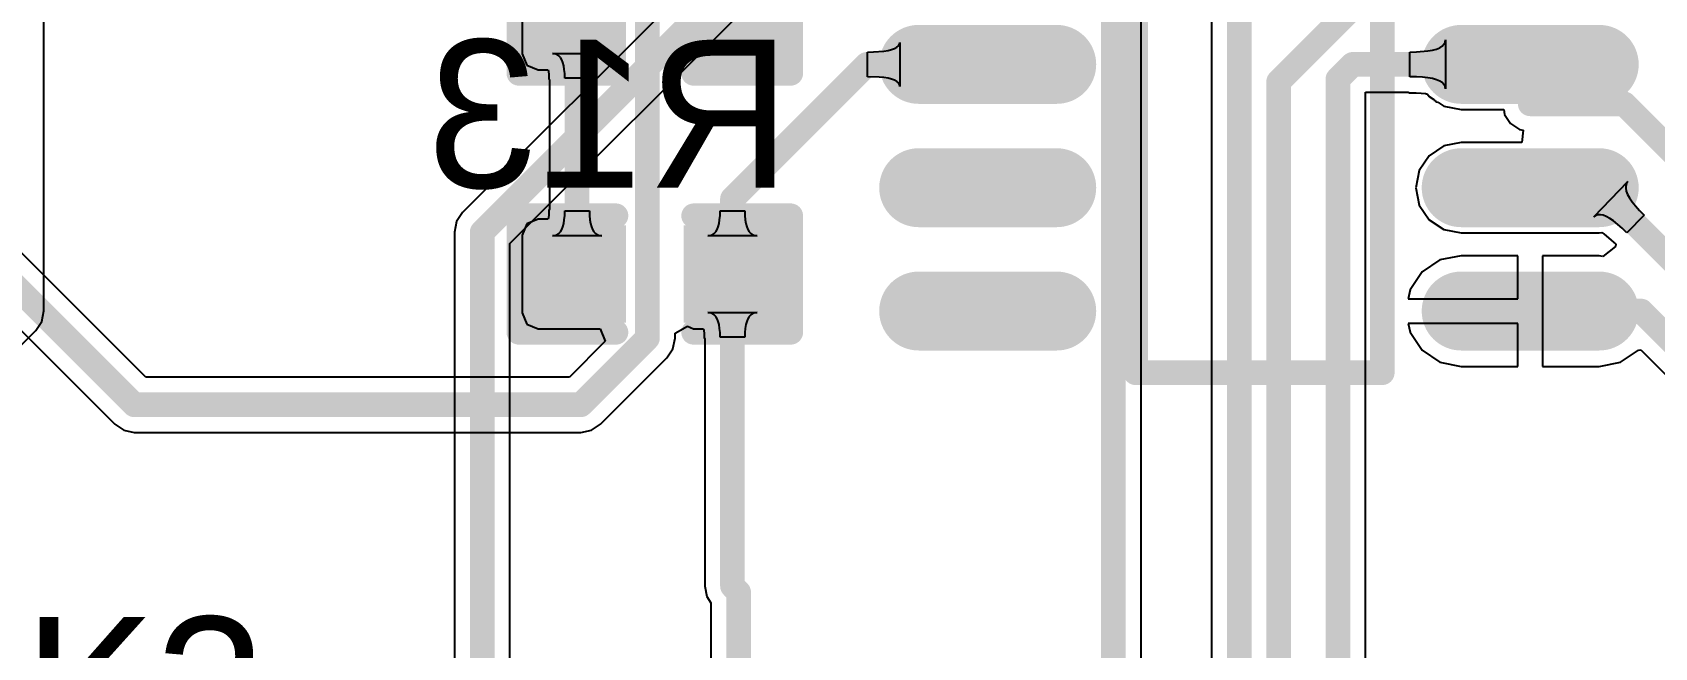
# Model space of a CAD drawing. Header units: millimetres. Extents: x 6.5 to 10.45, y 0.98 to 5.86.
# Drawn here: x 7.428 to 8.085, y 2.099 to 2.348 of the extents above; entities that cross this region are included whole.
import ezdxf

# ---------------------------------------------------------------- set-up
doc = ezdxf.new("R2010")
doc.units = ezdxf.units.MM
doc.header["$MEASUREMENT"] = 0
for name, color, linetype in [('BottomLayer', 5, 'Continuous'), ('BottomOverlay', 54, 'Continuous'), ('BottomPaste', 16, 'Continuous'), ('BottomSolder', 6, 'Continuous'), ('TopLayer', 1, 'Continuous'), ('TopOverlay', 2, 'Continuous')]:
    doc.layers.add(name, color=color, linetype=linetype)

# ---------------------------------------------------------------- blocks, each defined once
blk = doc.blocks.new('___R0603_B_54')
at = {"layer": 'BottomLayer'}
for points in [[(-0.047244, -0.015748), (-0.015748, -0.015748), (-0.047244, 0.015748), (-0.015748, 0.015748)], [(0.015748, -0.015748), (0.047244, -0.015748), (0.015748, 0.015748), (0.047244, 0.015748)]]:
    blk.add_solid(points, dxfattribs=at)
at = {"layer": 'BottomOverlay', "const_width": 0.01}
for points in [[(-0.055118, 0.023622), (-0.015748, 0.023622)], [(-0.055118, -0.023622), (-0.055118, 0.023622)], [(0.015748, 0.023622), (0.055118, 0.023622)], [(0.055118, -0.023622), (0.055118, 0.023622)], [(-0.055118, -0.023622), (-0.015748, -0.023622)], [(0.015748, -0.023622), (0.055118, -0.023622)]]:
    blk.add_lwpolyline(points, dxfattribs=at)
at = {"layer": 'BottomOverlay', "const_width": 0.005}
for points in [[(-0.057618, 0.023622, 1), (-0.052618, 0.023622, 1)], [(-0.057618, 0.023622, 1), (-0.052618, 0.023622, 1)], [(-0.018248, 0.023622, 1), (-0.013248, 0.023622, 1)], [(0.013248, 0.023622, 1), (0.018248, 0.023622, 1)], [(0.052618, 0.023622, 1), (0.057618, 0.023622, 1)], [(0.052618, 0.023622, 1), (0.057618, 0.023622, 1)], [(-0.057618, -0.023622, 1), (-0.052618, -0.023622, 1)], [(-0.057618, -0.023622, 1), (-0.052618, -0.023622, 1)], [(-0.018248, -0.023622, 1), (-0.013248, -0.023622, 1)], [(0.013248, -0.023622, 1), (0.018248, -0.023622, 1)], [(0.052618, -0.023622, 1), (0.057618, -0.023622, 1)], [(0.052618, -0.023622, 1), (0.057618, -0.023622, 1)]]:
    blk.add_lwpolyline(points, format="xyb", close=True, dxfattribs=at)
at = {"layer": 'BottomPaste'}
for points in [[(-0.047244, -0.015748), (-0.015748, -0.015748), (-0.047244, 0.015748), (-0.015748, 0.015748)], [(0.015748, -0.015748), (0.047244, -0.015748), (0.015748, 0.015748), (0.047244, 0.015748)]]:
    blk.add_solid(points, dxfattribs=at)
at = {"layer": 'BottomSolder'}
for points in [[(-0.051244, -0.019748), (-0.011748, -0.019748), (-0.051244, 0.019748), (-0.011748, 0.019748)], [(0.011748, -0.019748), (0.051244, -0.019748), (0.011748, 0.019748), (0.051244, 0.019748)]]:
    blk.add_solid(points, dxfattribs=at)
blk = doc.blocks.new('___R0603_B_55')
at = {"layer": 'BottomLayer'}
for points in [[(-0.047244, -0.015748), (-0.015748, -0.015748), (-0.047244, 0.015748), (-0.015748, 0.015748)], [(0.015748, -0.015748), (0.047244, -0.015748), (0.015748, 0.015748), (0.047244, 0.015748)]]:
    blk.add_solid(points, dxfattribs=at)
at = {"layer": 'BottomOverlay', "const_width": 0.01}
for points in [[(-0.055118, 0.023622), (-0.015748, 0.023622)], [(-0.055118, -0.023622), (-0.055118, 0.023622)], [(0.015748, 0.023622), (0.055118, 0.023622)], [(0.055118, -0.023622), (0.055118, 0.023622)], [(-0.055118, -0.023622), (-0.015748, -0.023622)], [(0.015748, -0.023622), (0.055118, -0.023622)]]:
    blk.add_lwpolyline(points, dxfattribs=at)
at = {"layer": 'BottomOverlay', "const_width": 0.005}
for points in [[(-0.057618, 0.023622, 1), (-0.052618, 0.023622, 1)], [(-0.057618, 0.023622, 1), (-0.052618, 0.023622, 1)], [(-0.018248, 0.023622, 1), (-0.013248, 0.023622, 1)], [(0.013248, 0.023622, 1), (0.018248, 0.023622, 1)], [(0.052618, 0.023622, 1), (0.057618, 0.023622, 1)], [(0.052618, 0.023622, 1), (0.057618, 0.023622, 1)], [(-0.057618, -0.023622, 1), (-0.052618, -0.023622, 1)], [(-0.057618, -0.023622, 1), (-0.052618, -0.023622, 1)], [(-0.018248, -0.023622, 1), (-0.013248, -0.023622, 1)], [(0.013248, -0.023622, 1), (0.018248, -0.023622, 1)], [(0.052618, -0.023622, 1), (0.057618, -0.023622, 1)], [(0.052618, -0.023622, 1), (0.057618, -0.023622, 1)]]:
    blk.add_lwpolyline(points, format="xyb", close=True, dxfattribs=at)
at = {"layer": 'BottomPaste'}
for points in [[(-0.047244, -0.015748), (-0.015748, -0.015748), (-0.047244, 0.015748), (-0.015748, 0.015748)], [(0.015748, -0.015748), (0.047244, -0.015748), (0.015748, 0.015748), (0.047244, 0.015748)]]:
    blk.add_solid(points, dxfattribs=at)
at = {"layer": 'BottomSolder'}
for points in [[(-0.051244, -0.019748), (-0.011748, -0.019748), (-0.051244, 0.019748), (-0.011748, 0.019748)], [(0.011748, -0.019748), (0.051244, -0.019748), (0.011748, 0.019748), (0.051244, 0.019748)]]:
    blk.add_solid(points, dxfattribs=at)
blk = doc.blocks.new('74HC___SOP16_B_76')
at = {"layer": 'BottomLayer', "const_width": 0.024}
for points in [[(0.028, 0.35), (-0.028, 0.35)], [(0.248, 0.35), (0.192, 0.35)], [(0.028, 0.3), (-0.028, 0.3)], [(0.248, 0.3), (0.192, 0.3)], [(0.028, 0.25), (-0.028, 0.25)], [(0.248, 0.25), (0.192, 0.25)], [(0.028, 0.2), (-0.028, 0.2)], [(0.248, 0.2), (0.192, 0.2)], [(0.028, 0.15), (-0.028, 0.15)], [(0.248, 0.15), (0.192, 0.15)], [(0.028, 0.1), (-0.028, 0.1)], [(0.248, 0.1), (0.192, 0.1)], [(0.028, 0.05), (-0.028, 0.05)], [(0.248, 0.05), (0.192, 0.05)], [(0.028, 0), (-0.028, 0)], [(0.248, 0), (0.192, 0)]]:
    blk.add_lwpolyline(points, dxfattribs=at)
at = {"layer": 'BottomLayer', "const_width": 0.012}
for points in [[(-0.034, 0.35, 1), (-0.022, 0.35, 1)], [(0.022, 0.35, 1), (0.034, 0.35, 1)], [(0.186, 0.35, 1), (0.198, 0.35, 1)], [(0.242, 0.35, 1), (0.254, 0.35, 1)], [(-0.034, 0.3, 1), (-0.022, 0.3, 1)], [(0.022, 0.3, 1), (0.034, 0.3, 1)], [(0.186, 0.3, 1), (0.198, 0.3, 1)], [(0.242, 0.3, 1), (0.254, 0.3, 1)], [(-0.034, 0.25, 1), (-0.022, 0.25, 1)], [(0.022, 0.25, 1), (0.034, 0.25, 1)], [(0.186, 0.25, 1), (0.198, 0.25, 1)], [(0.242, 0.25, 1), (0.254, 0.25, 1)], [(-0.034, 0.2, 1), (-0.022, 0.2, 1)], [(0.022, 0.2, 1), (0.034, 0.2, 1)], [(0.186, 0.2, 1), (0.198, 0.2, 1)], [(0.242, 0.2, 1), (0.254, 0.2, 1)], [(-0.034, 0.15, 1), (-0.022, 0.15, 1)], [(0.022, 0.15, 1), (0.034, 0.15, 1)], [(0.186, 0.15, 1), (0.198, 0.15, 1)], [(0.242, 0.15, 1), (0.254, 0.15, 1)], [(-0.034, 0.1, 1), (-0.022, 0.1, 1)], [(0.022, 0.1, 1), (0.034, 0.1, 1)], [(0.186, 0.1, 1), (0.198, 0.1, 1)], [(0.242, 0.1, 1), (0.254, 0.1, 1)], [(-0.034, 0.05, 1), (-0.022, 0.05, 1)], [(0.022, 0.05, 1), (0.034, 0.05, 1)], [(0.186, 0.05, 1), (0.198, 0.05, 1)], [(0.242, 0.05, 1), (0.254, 0.05, 1)], [(-0.034, 0, 1), (-0.022, 0, 1)], [(0.022, 0, 1), (0.034, 0, 1)], [(0.186, 0, 1), (0.198, 0, 1)], [(0.242, 0, 1), (0.254, 0, 1)]]:
    blk.add_lwpolyline(points, format="xyb", close=True, dxfattribs=at)
at = {"layer": 'BottomOverlay', "const_width": 0.01}
for points in [[(0.06, 0.375), (0.06, -0.025)], [(0.16, 0.375), (0.06, 0.375)], [(0.16, 0.375), (0.16, -0.025)], [(0.085, -0.025), (0.06, -0.025)], [(0.16, -0.025), (0.135, -0.025)]]:
    blk.add_lwpolyline(points, dxfattribs=at)
at = {"layer": 'BottomOverlay', "const_width": 0.005}
for points in [[(0.0575, 0.375, 1), (0.0625, 0.375, 1)], [(0.0575, 0.375, 1), (0.0625, 0.375, 1)], [(0.1575, 0.375, 1), (0.1625, 0.375, 1)], [(0.1575, 0.375, 1), (0.1625, 0.375, 1)], [(0.0575, -0.025, 1), (0.0625, -0.025, 1)], [(0.0575, -0.025, 1), (0.0625, -0.025, 1)], [(0.0825, -0.025, 1), (0.0875, -0.025, 1)], [(0.0825, -0.025, 1), (0.0875, -0.025, 1)], [(0.1325, -0.025, 1), (0.1375, -0.025, 1)], [(0.1325, -0.025, 1), (0.1375, -0.025, 1)], [(0.1575, -0.025, 1), (0.1625, -0.025, 1)], [(0.1575, -0.025, 1), (0.1625, -0.025, 1)]]:
    blk.add_lwpolyline(points, format="xyb", close=True, dxfattribs=at)
at = {"layer": 'BottomOverlay', "const_width": 0.01}
blk.add_lwpolyline([(0.085, -0.025, -1), (0.135, -0.025)], format="xyb", dxfattribs=at)
at = {"layer": 'BottomPaste', "const_width": 0.024}
for points in [[(0.028, 0.35), (-0.028, 0.35)], [(0.248, 0.35), (0.192, 0.35)], [(0.028, 0.3), (-0.028, 0.3)], [(0.248, 0.3), (0.192, 0.3)], [(0.028, 0.25), (-0.028, 0.25)], [(0.248, 0.25), (0.192, 0.25)], [(0.028, 0.2), (-0.028, 0.2)], [(0.248, 0.2), (0.192, 0.2)], [(0.028, 0.15), (-0.028, 0.15)], [(0.248, 0.15), (0.192, 0.15)], [(0.028, 0.1), (-0.028, 0.1)], [(0.248, 0.1), (0.192, 0.1)], [(0.028, 0.05), (-0.028, 0.05)], [(0.248, 0.05), (0.192, 0.05)], [(0.028, 0), (-0.028, 0)], [(0.248, 0), (0.192, 0)]]:
    blk.add_lwpolyline(points, dxfattribs=at)
at = {"layer": 'BottomPaste', "const_width": 0.012}
for points in [[(-0.034, 0.35, 1), (-0.022, 0.35, 1)], [(0.022, 0.35, 1), (0.034, 0.35, 1)], [(0.186, 0.35, 1), (0.198, 0.35, 1)], [(0.242, 0.35, 1), (0.254, 0.35, 1)], [(-0.034, 0.3, 1), (-0.022, 0.3, 1)], [(0.022, 0.3, 1), (0.034, 0.3, 1)], [(0.186, 0.3, 1), (0.198, 0.3, 1)], [(0.242, 0.3, 1), (0.254, 0.3, 1)], [(-0.034, 0.25, 1), (-0.022, 0.25, 1)], [(0.022, 0.25, 1), (0.034, 0.25, 1)], [(0.186, 0.25, 1), (0.198, 0.25, 1)], [(0.242, 0.25, 1), (0.254, 0.25, 1)], [(-0.034, 0.2, 1), (-0.022, 0.2, 1)], [(0.022, 0.2, 1), (0.034, 0.2, 1)], [(0.186, 0.2, 1), (0.198, 0.2, 1)], [(0.242, 0.2, 1), (0.254, 0.2, 1)], [(-0.034, 0.15, 1), (-0.022, 0.15, 1)], [(0.022, 0.15, 1), (0.034, 0.15, 1)], [(0.186, 0.15, 1), (0.198, 0.15, 1)], [(0.242, 0.15, 1), (0.254, 0.15, 1)], [(-0.034, 0.1, 1), (-0.022, 0.1, 1)], [(0.022, 0.1, 1), (0.034, 0.1, 1)], [(0.186, 0.1, 1), (0.198, 0.1, 1)], [(0.242, 0.1, 1), (0.254, 0.1, 1)], [(-0.034, 0.05, 1), (-0.022, 0.05, 1)], [(0.022, 0.05, 1), (0.034, 0.05, 1)], [(0.186, 0.05, 1), (0.198, 0.05, 1)], [(0.242, 0.05, 1), (0.254, 0.05, 1)], [(-0.034, 0, 1), (-0.022, 0, 1)], [(0.022, 0, 1), (0.034, 0, 1)], [(0.186, 0, 1), (0.198, 0, 1)], [(0.242, 0, 1), (0.254, 0, 1)]]:
    blk.add_lwpolyline(points, format="xyb", close=True, dxfattribs=at)
at = {"layer": 'BottomSolder', "const_width": 0.032}
for points in [[(0.028, 0.35), (-0.028, 0.35)], [(0.248, 0.35), (0.192, 0.35)], [(0.028, 0.3), (-0.028, 0.3)], [(0.248, 0.3), (0.192, 0.3)], [(0.028, 0.25), (-0.028, 0.25)], [(0.248, 0.25), (0.192, 0.25)], [(0.028, 0.2), (-0.028, 0.2)], [(0.248, 0.2), (0.192, 0.2)], [(0.028, 0.15), (-0.028, 0.15)], [(0.248, 0.15), (0.192, 0.15)], [(0.028, 0.1), (-0.028, 0.1)], [(0.248, 0.1), (0.192, 0.1)], [(0.028, 0.05), (-0.028, 0.05)], [(0.248, 0.05), (0.192, 0.05)], [(0.028, 0), (-0.028, 0)], [(0.248, 0), (0.192, 0)]]:
    blk.add_lwpolyline(points, dxfattribs=at)
at = {"layer": 'BottomSolder', "const_width": 0.016}
for points in [[(-0.036, 0.35, 1), (-0.02, 0.35, 1)], [(0.02, 0.35, 1), (0.036, 0.35, 1)], [(0.184, 0.35, 1), (0.2, 0.35, 1)], [(0.24, 0.35, 1), (0.256, 0.35, 1)], [(-0.036, 0.3, 1), (-0.02, 0.3, 1)], [(0.02, 0.3, 1), (0.036, 0.3, 1)], [(0.184, 0.3, 1), (0.2, 0.3, 1)], [(0.24, 0.3, 1), (0.256, 0.3, 1)], [(-0.036, 0.25, 1), (-0.02, 0.25, 1)], [(0.02, 0.25, 1), (0.036, 0.25, 1)], [(0.184, 0.25, 1), (0.2, 0.25, 1)], [(0.24, 0.25, 1), (0.256, 0.25, 1)], [(-0.036, 0.2, 1), (-0.02, 0.2, 1)], [(0.02, 0.2, 1), (0.036, 0.2, 1)], [(0.184, 0.2, 1), (0.2, 0.2, 1)], [(0.24, 0.2, 1), (0.256, 0.2, 1)], [(-0.036, 0.15, 1), (-0.02, 0.15, 1)], [(0.02, 0.15, 1), (0.036, 0.15, 1)], [(0.184, 0.15, 1), (0.2, 0.15, 1)], [(0.24, 0.15, 1), (0.256, 0.15, 1)], [(-0.036, 0.1, 1), (-0.02, 0.1, 1)], [(0.02, 0.1, 1), (0.036, 0.1, 1)], [(0.184, 0.1, 1), (0.2, 0.1, 1)], [(0.24, 0.1, 1), (0.256, 0.1, 1)], [(-0.036, 0.05, 1), (-0.02, 0.05, 1)], [(0.02, 0.05, 1), (0.036, 0.05, 1)], [(0.184, 0.05, 1), (0.2, 0.05, 1)], [(0.24, 0.05, 1), (0.256, 0.05, 1)], [(-0.036, 0, 1), (-0.02, 0, 1)], [(0.02, 0, 1), (0.036, 0, 1)], [(0.184, 0, 1), (0.2, 0, 1)], [(0.24, 0, 1), (0.256, 0, 1)]]:
    blk.add_lwpolyline(points, format="xyb", close=True, dxfattribs=at)

msp = doc.modelspace()

# ---------------------------------------------------------------- linework, layer by layer
at = {"layer": 'BottomLayer'}
for p, q in [((7.87722, 1.994), (7.87722, 2.475)), ((7.90578, 2.4), (7.90578, 1.98065)), ((7.62626, 2.37075), (7.62626, 2.33925)), ((7.77721, 2.34141), (7.77813, 2.34192)), ((7.77813, 2.34192), (7.77879, 2.34251)), ((7.77879, 2.34251), (7.77918, 2.34318)), ((7.77918, 2.34318), (7.77931, 2.34392)), ((7.77931, 2.34392), (7.77931, 2.32608)), ((7.99829, 2.34177), (7.9993, 2.3424)), ((7.9993, 2.3424), (8.00002, 2.34314)), ((8.00002, 2.34314), (8.00045, 2.34397)), ((8.00045, 2.34397), (8.00059, 2.3449)), ((8.00059, 2.3449), (8.00059, 2.3251)), ((7.62626, 2.33925), (7.62816, 2.33466)), ((7.63945, 2.33928), (7.6385, 2.33938)), ((7.6385, 2.33938), (7.6585, 2.33938)), ((7.6403, 2.33898), (7.63945, 2.33928)), ((7.64105, 2.33848), (7.6403, 2.33898)), ((7.6417, 2.33778), (7.64105, 2.33848)), ((7.64225, 2.33688), (7.6417, 2.33778)), ((7.6427, 2.33578), (7.64225, 2.33688)), ((7.64305, 2.33448), (7.6427, 2.33578)), ((7.6543, 2.33578), (7.65395, 2.33448)), ((7.65475, 2.33688), (7.6543, 2.33578)), ((7.6553, 2.33778), (7.65475, 2.33688)), ((7.65595, 2.33848), (7.6553, 2.33778)), ((7.6567, 2.33898), (7.65595, 2.33848)), ((7.65755, 2.33928), (7.6567, 2.33898)), ((7.6585, 2.33938), (7.65755, 2.33928)), ((7.76621, 2.34), (7.7687, 2.34004)), ((7.76621, 2.33), (7.76621, 2.34)), ((7.7687, 2.34004), (7.77289, 2.34035)), ((7.77289, 2.34035), (7.77459, 2.34063)), ((7.77459, 2.34063), (7.77604, 2.34098)), ((7.77604, 2.34098), (7.77721, 2.34141)), ((7.98621, 2.34), (7.98894, 2.34005)), ((7.98621, 2.33), (7.98621, 2.34)), ((7.98894, 2.34005), (7.99355, 2.34044)), ((7.99355, 2.34044), (7.99541, 2.34078)), ((7.99541, 2.34078), (7.997, 2.34123)), ((7.997, 2.34123), (7.99829, 2.34177)), ((7.62816, 2.33466), (7.63276, 2.33276)), ((7.63276, 2.33276), (7.63676, 2.33276)), ((7.63676, 2.33276), (7.63686, 2.33216)), ((7.63686, 2.33216), (7.63697, 2.33091)), ((7.63697, 2.33091), (7.63701, 2.32921)), ((7.63701, 2.32921), (7.63729, 2.32859)), ((7.6433, 2.33298), (7.64305, 2.33448)), ((7.64345, 2.33128), (7.6433, 2.33298)), ((7.6435, 2.32938), (7.64345, 2.33128)), ((7.6535, 2.32938), (7.6435, 2.32938)), ((7.65355, 2.33128), (7.6535, 2.32938)), ((7.6537, 2.33298), (7.65355, 2.33128)), ((7.65395, 2.33448), (7.6537, 2.33298)), ((7.77093, 2.32984), (7.76621, 2.33)), ((7.77289, 2.32965), (7.77093, 2.32984)), ((7.77459, 2.32937), (7.77289, 2.32965)), ((7.77604, 2.32902), (7.77459, 2.32937)), ((7.77721, 2.32859), (7.77604, 2.32902)), ((7.98894, 2.32995), (7.98621, 2.33)), ((7.99139, 2.3298), (7.98894, 2.32995)), ((7.99355, 2.32956), (7.99139, 2.3298)), ((7.99541, 2.32922), (7.99355, 2.32956)), ((7.997, 2.32877), (7.99541, 2.32922)), ((7.99829, 2.32823), (7.997, 2.32877)), ((7.63729, 2.32859), (7.63729, 2.27641)), ((7.77813, 2.32808), (7.77721, 2.32859)), ((7.77879, 2.32749), (7.77813, 2.32808)), ((7.77918, 2.32682), (7.77879, 2.32749)), ((7.77931, 2.32608), (7.77918, 2.32682)), ((7.96822, 1.947), (7.96822, 2.32378)), ((7.96822, 2.32378), (7.98546, 2.32378)), ((7.98546, 2.32378), (7.9861, 2.32351)), ((7.9861, 2.32351), (7.98869, 2.32346)), ((7.98869, 2.32346), (7.99083, 2.32333)), ((7.99083, 2.32333), (7.99259, 2.32313)), ((7.99259, 2.32313), (7.99338, 2.32299)), ((7.99338, 2.32299), (7.99402, 2.32202)), ((7.9993, 2.3276), (7.99829, 2.32823)), ((8.00002, 2.32686), (7.9993, 2.3276)), ((8.00045, 2.32603), (8.00002, 2.32686)), ((8.00059, 2.3251), (8.00045, 2.32603)), ((7.99402, 2.32202), (7.99588, 2.32078)), ((7.99588, 2.32078), (7.996, 2.3205)), ((7.996, 2.3205), (7.99648, 2.3203)), ((7.99648, 2.3203), (7.99675, 2.31986)), ((7.99675, 2.31986), (7.99756, 2.31966)), ((7.99756, 2.31966), (7.99998, 2.31804)), ((7.99998, 2.31804), (8.007, 2.31665)), ((8.007, 2.31665), (8.02425, 2.31665)), ((8.02425, 2.31665), (8.02464, 2.31471)), ((7.47355, 2.20822), (7.36884, 2.31293)), ((8.02464, 2.31471), (8.02707, 2.31107)), ((8.02707, 2.31107), (8.03071, 2.30864)), ((8.007, 2.30335), (7.99998, 2.30196)), ((8.03165, 2.30335), (8.007, 2.30335)), ((8.03071, 2.30864), (8.03214, 2.30835)), ((8.03214, 2.30835), (8.03165, 2.30335)), ((7.35291, 2.29713), (7.46098, 2.18907)), ((7.99402, 2.29798), (7.99004, 2.29202)), ((7.99998, 2.30196), (7.99402, 2.29798)), ((7.99004, 2.29202), (7.98865, 2.285)), ((7.98865, 2.285), (7.99004, 2.27798)), ((8.06084, 2.27314), (8.07454, 2.28747)), ((8.07399, 2.2867), (8.07372, 2.28579)), ((8.07372, 2.28579), (8.07372, 2.28475)), ((8.07372, 2.28475), (8.07398, 2.28359)), ((8.07398, 2.28359), (8.07452, 2.28229)), ((8.07454, 2.28747), (8.07399, 2.2867)), ((7.63729, 2.27641), (7.63701, 2.27579)), ((7.99004, 2.27798), (7.99402, 2.27202)), ((8.07452, 2.28229), (8.07532, 2.28086)), ((8.07532, 2.28086), (8.07639, 2.2793)), ((8.07639, 2.2793), (8.07774, 2.27761)), ((8.07774, 2.27761), (8.07935, 2.27579)), ((7.62816, 2.27034), (7.62626, 2.26575)), ((7.63276, 2.27224), (7.62816, 2.27034)), ((7.63677, 2.27224), (7.63276, 2.27224)), ((7.63686, 2.27279), (7.63677, 2.27224)), ((7.63697, 2.27406), (7.63686, 2.27279)), ((7.63701, 2.27579), (7.63697, 2.27406)), ((7.6427, 2.26914), (7.64305, 2.27046)), ((7.64305, 2.27046), (7.6433, 2.27197)), ((7.6433, 2.27197), (7.64345, 2.2737)), ((7.64345, 2.2737), (7.6435, 2.27562)), ((7.6435, 2.27562), (7.6535, 2.27562)), ((7.6535, 2.27562), (7.65355, 2.2737)), ((7.65355, 2.2737), (7.6537, 2.27197)), ((7.6537, 2.27197), (7.65395, 2.27046)), ((7.65395, 2.27046), (7.6543, 2.26914)), ((7.7057, 2.26914), (7.70605, 2.27046)), ((7.70605, 2.27046), (7.7063, 2.27197)), ((7.7063, 2.27197), (7.70645, 2.2737)), ((7.70645, 2.2737), (7.7065, 2.27562)), ((7.7065, 2.27562), (7.7165, 2.27562)), ((7.7165, 2.27562), (7.71655, 2.2737)), ((7.71655, 2.2737), (7.7167, 2.27197)), ((7.7167, 2.27197), (7.71695, 2.27046)), ((7.71695, 2.27046), (7.7173, 2.26914)), ((7.99402, 2.27202), (7.99998, 2.26804)), ((8.06158, 2.27371), (8.06084, 2.27314)), ((8.06246, 2.27402), (8.06158, 2.27371)), ((8.06347, 2.27406), (8.06246, 2.27402)), ((8.0646, 2.27382), (8.06347, 2.27406)), ((8.06587, 2.27332), (8.0646, 2.27382)), ((8.06727, 2.27255), (8.06587, 2.27332)), ((8.0688, 2.27151), (8.06727, 2.27255)), ((8.07224, 2.26862), (8.0688, 2.27151)), ((8.08123, 2.27384), (8.07416, 2.26677)), ((8.07935, 2.27579), (8.08123, 2.27384)), ((7.62626, 2.26575), (7.62626, 2.23425)), ((7.6385, 2.2655), (7.63945, 2.2656)), ((7.6585, 2.2655), (7.6385, 2.2655)), ((7.63945, 2.2656), (7.6403, 2.2659)), ((7.6403, 2.2659), (7.64105, 2.26641)), ((7.64105, 2.26641), (7.6417, 2.26712)), ((7.6417, 2.26712), (7.64225, 2.26803)), ((7.64225, 2.26803), (7.6427, 2.26914)), ((7.6543, 2.26914), (7.65475, 2.26803)), ((7.65475, 2.26803), (7.6553, 2.26712)), ((7.6553, 2.26712), (7.65595, 2.26641)), ((7.65595, 2.26641), (7.6567, 2.2659)), ((7.6567, 2.2659), (7.65755, 2.2656)), ((7.65755, 2.2656), (7.6585, 2.2655)), ((7.7015, 2.2655), (7.70245, 2.2656)), ((7.7215, 2.2655), (7.7015, 2.2655)), ((7.70245, 2.2656), (7.7033, 2.2659)), ((7.7033, 2.2659), (7.70405, 2.26641)), ((7.70405, 2.26641), (7.7047, 2.26712)), ((7.7047, 2.26712), (7.70525, 2.26803)), ((7.70525, 2.26803), (7.7057, 2.26914)), ((7.7173, 2.26914), (7.71775, 2.26803)), ((7.71775, 2.26803), (7.7183, 2.26712)), ((7.7183, 2.26712), (7.71895, 2.26641)), ((7.71895, 2.26641), (7.7197, 2.2659)), ((7.7197, 2.2659), (7.72055, 2.2656)), ((7.72055, 2.2656), (7.7215, 2.2655)), ((7.99998, 2.26804), (8.007, 2.26665)), ((8.007, 2.26665), (8.06098, 2.26665)), ((8.06098, 2.26665), (8.06099, 2.26664)), ((8.06099, 2.26664), (8.06099, 2.26665)), ((8.06099, 2.26665), (8.063, 2.26665)), ((8.063, 2.26665), (8.06408, 2.26686)), ((8.06408, 2.26686), (8.06487, 2.26632)), ((8.06487, 2.26632), (8.0679, 2.26378)), ((8.0679, 2.26378), (8.06966, 2.26209)), ((8.07416, 2.26677), (8.07224, 2.26862)), ((8.007, 2.25743), (7.99842, 2.25572)), ((8.03, 2.25743), (8.007, 2.25743)), ((8.03, 2.24), (8.03, 2.25743)), ((8.063, 2.25743), (8.04, 2.25743)), ((8.04, 2.25743), (8.04, 2.235)), ((8.06444, 2.25715), (8.063, 2.25743)), ((8.06959, 2.26122), (8.06444, 2.25715)), ((8.06966, 2.26209), (8.06959, 2.26122)), ((7.99114, 2.25086), (7.98628, 2.24358)), ((7.99842, 2.25572), (7.99114, 2.25086)), ((7.98628, 2.24358), (7.98556, 2.24)), ((7.98556, 2.24), (8.03, 2.24)), ((7.62626, 2.23425), (7.62816, 2.22966)), ((7.70245, 2.23428), (7.7015, 2.23438)), ((7.7015, 2.23438), (7.7215, 2.23438)), ((7.7033, 2.23398), (7.70245, 2.23428)), ((7.70405, 2.23348), (7.7033, 2.23398)), ((7.7047, 2.23278), (7.70405, 2.23348)), ((7.70525, 2.23188), (7.7047, 2.23278)), ((7.7057, 2.23078), (7.70525, 2.23188)), ((7.70605, 2.22948), (7.7057, 2.23078)), ((7.7173, 2.23078), (7.71695, 2.22948)), ((7.71775, 2.23188), (7.7173, 2.23078)), ((7.7183, 2.23278), (7.71775, 2.23188)), ((7.71895, 2.23348), (7.7183, 2.23278)), ((7.7197, 2.23398), (7.71895, 2.23348)), ((7.72055, 2.23428), (7.7197, 2.23398)), ((7.7215, 2.23438), (7.72055, 2.23428)), ((8.04, 2.235), (8.04, 2.21257)), ((7.62816, 2.22966), (7.63276, 2.22776)), ((7.63276, 2.22776), (7.65783, 2.22776)), ((7.65783, 2.22776), (7.6599, 2.22276)), ((7.68736, 2.21971), (7.68822, 2.224)), ((7.68822, 2.22607), (7.69322, 2.22881)), ((7.68822, 2.224), (7.68822, 2.22607)), ((7.68822, 2.224), (7.68822, 2.224)), ((7.69322, 2.22881), (7.69575, 2.22776)), ((7.69575, 2.22776), (7.69975, 2.22776)), ((7.69975, 2.22776), (7.69985, 2.22716)), ((7.69985, 2.22716), (7.69996, 2.22591)), ((7.69996, 2.22591), (7.7, 2.22421)), ((7.7, 2.22421), (7.70028, 2.22359)), ((7.70028, 2.22359), (7.70028, 2.1235)), ((7.7063, 2.22798), (7.70605, 2.22948)), ((7.70645, 2.22628), (7.7063, 2.22798)), ((7.7065, 2.22438), (7.70645, 2.22628)), ((7.7165, 2.22438), (7.7065, 2.22438)), ((7.71655, 2.22628), (7.7165, 2.22438)), ((7.7167, 2.22798), (7.71655, 2.22628)), ((7.71695, 2.22948), (7.7167, 2.22798)), ((8.03, 2.23), (7.98556, 2.23)), ((7.98556, 2.23), (7.98628, 2.22642)), ((7.98628, 2.22642), (7.99114, 2.21914)), ((8.03, 2.21257), (8.03, 2.23)), ((7.6599, 2.22276), (7.64535, 2.20822)), ((7.68493, 2.21607), (7.68736, 2.21971)), ((7.99114, 2.21914), (7.99842, 2.21428)), ((8.07158, 2.21428), (8.07886, 2.21914)), ((8.07886, 2.21914), (8.0799, 2.21924)), ((8.0799, 2.21924), (8.13107, 2.16807)), ((7.65793, 2.18907), (7.68493, 2.21607)), ((7.68493, 2.21607), (7.68493, 2.21607)), ((7.99842, 2.21428), (8.007, 2.21257)), ((8.007, 2.21257), (8.03, 2.21257)), ((8.04, 2.21257), (8.063, 2.21257)), ((8.063, 2.21257), (8.07158, 2.21428)), ((7.64535, 2.20822), (7.47355, 2.20822)), ((7.46098, 2.18907), (7.46098, 2.18907)), ((7.46098, 2.18907), (7.46461, 2.18664)), ((7.46461, 2.18664), (7.46891, 2.18578)), ((7.46891, 2.18578), (7.65, 2.18578)), ((7.65, 2.18578), (7.65429, 2.18664)), ((7.65, 2.18578), (7.65, 2.18578)), ((7.65429, 2.18664), (7.65793, 2.18907)), ((7.70028, 2.1235), (7.70028, 2.1235)), ((7.70028, 2.1235), (7.70113, 2.11921)), ((7.70113, 2.11921), (7.70278, 2.11674)), ((7.70278, 2.11674), (7.70278, 2.03666))]:
    msp.add_line(p, q, dxfattribs=at)
at = {"layer": 'BottomLayer', "const_width": 0.01}
for points in [[(7.866, 1.994), (7.866, 2.475)], [(7.677, 2.224), (7.677, 2.42901)], [(7.917, 1.976), (7.917, 2.4)], [(7.933, 2.328), (7.99, 2.385)], [(7.6485, 2.25), (7.6485, 2.355)], [(7.32591, 2.34), (7.46891, 2.197)], [(7.7115, 2.2805), (7.766, 2.335)], [(7.766, 2.335), (7.815, 2.335)], [(7.957, 2.329), (7.963, 2.335)], [(7.963, 2.335), (8.035, 2.335)], [(8.035, 2.319), (8.035, 2.335)], [(7.933, 1.96), (7.933, 2.328)], [(7.957, 1.947), (7.957, 2.329)], [(8.035, 2.319), (8.07314, 2.319)], [(8.07314, 2.319), (8.145, 2.24714)], [(8.035, 2.285), (8.063, 2.285)], [(8.063, 2.285), (8.10809, 2.23991)], [(7.7115, 2.25), (7.7115, 2.2805)], [(7.7115, 2.1235), (7.7115, 2.25)], [(8.035, 2.235), (8.08, 2.235)], [(8.08, 2.235), (8.139, 2.176)], [(7.65, 2.197), (7.677, 2.224)], [(7.46891, 2.197), (7.65, 2.197)], [(7.7115, 2.1235), (7.714, 2.121)], [(7.714, 1.996), (7.714, 2.121)]]:
    msp.add_lwpolyline(points, dxfattribs=at)
at = {"layer": 'BottomLayer', "const_width": 0.005}
for points in [[(7.7635, 2.335, 1), (7.7685, 2.335, 1)], [(7.7635, 2.335, 1), (7.7685, 2.335, 1)], [(7.8125, 2.335, 1), (7.8175, 2.335, 1)], [(7.9605, 2.335, 1), (7.9655, 2.335, 1)], [(7.9605, 2.335, 1), (7.9655, 2.335, 1)], [(8.0325, 2.335, 1), (8.0375, 2.335, 1)], [(8.0325, 2.335, 1), (8.0375, 2.335, 1)], [(7.9305, 2.328, 1), (7.9355, 2.328, 1)], [(7.9305, 2.328, 1), (7.9355, 2.328, 1)], [(7.9545, 2.329, 1), (7.9595, 2.329, 1)], [(7.9545, 2.329, 1), (7.9595, 2.329, 1)], [(8.0325, 2.319, 1), (8.0375, 2.319, 1)], [(8.0325, 2.319, 1), (8.0375, 2.319, 1)], [(8.07064, 2.319, 1), (8.07564, 2.319, 1)], [(8.07064, 2.319, 1), (8.07564, 2.319, 1)], [(8.0325, 2.285, 1), (8.0375, 2.285, 1)], [(8.0605, 2.285, 1), (8.0655, 2.285, 1)], [(8.0605, 2.285, 1), (8.0655, 2.285, 1)], [(7.709, 2.2805, 1), (7.714, 2.2805, 1)], [(7.709, 2.2805, 1), (7.714, 2.2805, 1)], [(7.646, 2.25, 1), (7.651, 2.25, 1)], [(7.709, 2.25, 1), (7.714, 2.25, 1)], [(7.709, 2.25, 1), (7.714, 2.25, 1)], [(8.0325, 2.235, 1), (8.0375, 2.235, 1)], [(8.0775, 2.235, 1), (8.0825, 2.235, 1)], [(8.0775, 2.235, 1), (8.0825, 2.235, 1)], [(7.6745, 2.224, 1), (7.6795, 2.224, 1)], [(7.6745, 2.224, 1), (7.6795, 2.224, 1)], [(7.46641, 2.197, 1), (7.47141, 2.197, 1)], [(7.46641, 2.197, 1), (7.47141, 2.197, 1)], [(7.6475, 2.197, 1), (7.6525, 2.197, 1)], [(7.6475, 2.197, 1), (7.6525, 2.197, 1)], [(7.709, 2.1235, 1), (7.714, 2.1235, 1)], [(7.709, 2.1235, 1), (7.714, 2.1235, 1)], [(7.7115, 2.121, 1), (7.7165, 2.121, 1)], [(7.7115, 2.121, 1), (7.7165, 2.121, 1)]]:
    msp.add_lwpolyline(points, format="xyb", close=True, dxfattribs=at)
at = {"layer": 'TopLayer'}
for p, q in [((7.7282, 2.40106), (7.60207, 2.27493)), ((7.62122, 2.26235), (7.74406, 2.3852)), ((7.43222, 2.23509), (7.43222, 2.3528)), ((7.59964, 2.27129), (7.59878, 2.267)), ((7.60207, 2.27493), (7.59964, 2.27129)), ((7.59878, 2.267), (7.59878, 2.267)), ((7.59878, 2.267), (7.59878, 1.46865)), ((7.62122, 1.464), (7.62122, 2.26235)), ((7.42893, 2.22716), (7.43136, 2.2308)), ((7.43136, 2.2308), (7.43222, 2.23509)), ((7.36877, 2.16701), (7.42893, 2.22716)), ((7.42893, 2.22716), (7.42893, 2.22716))]:
    msp.add_line(p, q, dxfattribs=at)
at = {"layer": 'TopLayer', "const_width": 0.01}
for points in [[(7.61, 2.267), (7.7495, 2.4065)], [(7.61, 1.464), (7.61, 2.267)]]:
    msp.add_lwpolyline(points, dxfattribs=at)
at = {"layer": 'TopLayer', "const_width": 0.005}
msp.add_lwpolyline([(7.6075, 2.267, 1), (7.6125, 2.267, 1)], format="xyb", close=True, dxfattribs=at)
msp.add_lwpolyline([(7.6075, 2.267, 1), (7.6125, 2.267, 1)], format="xyb", close=True, dxfattribs=at)

# ---------------------------------------------------------------- block references
for name, p, rotation in [('74HC___SOP16_B_76', (8.035, 2.585), 180), ('___R0603_B_55', (7.68, 2.355), 360), ('___R0603_B_54', (7.68, 2.25), 360)]:
    msp.add_blockref(name, p, dxfattribs=dict(rotation=rotation))

# ---------------------------------------------------------------- texts
at = {"layer": 'BottomOverlay', "text_generation_flag": 2}
msp.add_text('R13', height=0.06, dxfattribs=at).set_placement((7.735, 2.285))
at = {"layer": 'TopOverlay'}
msp.add_text('K3', height=0.06, dxfattribs=at).set_placement((7.424, 2.051))

doc.saveas('drawing.dxf')
